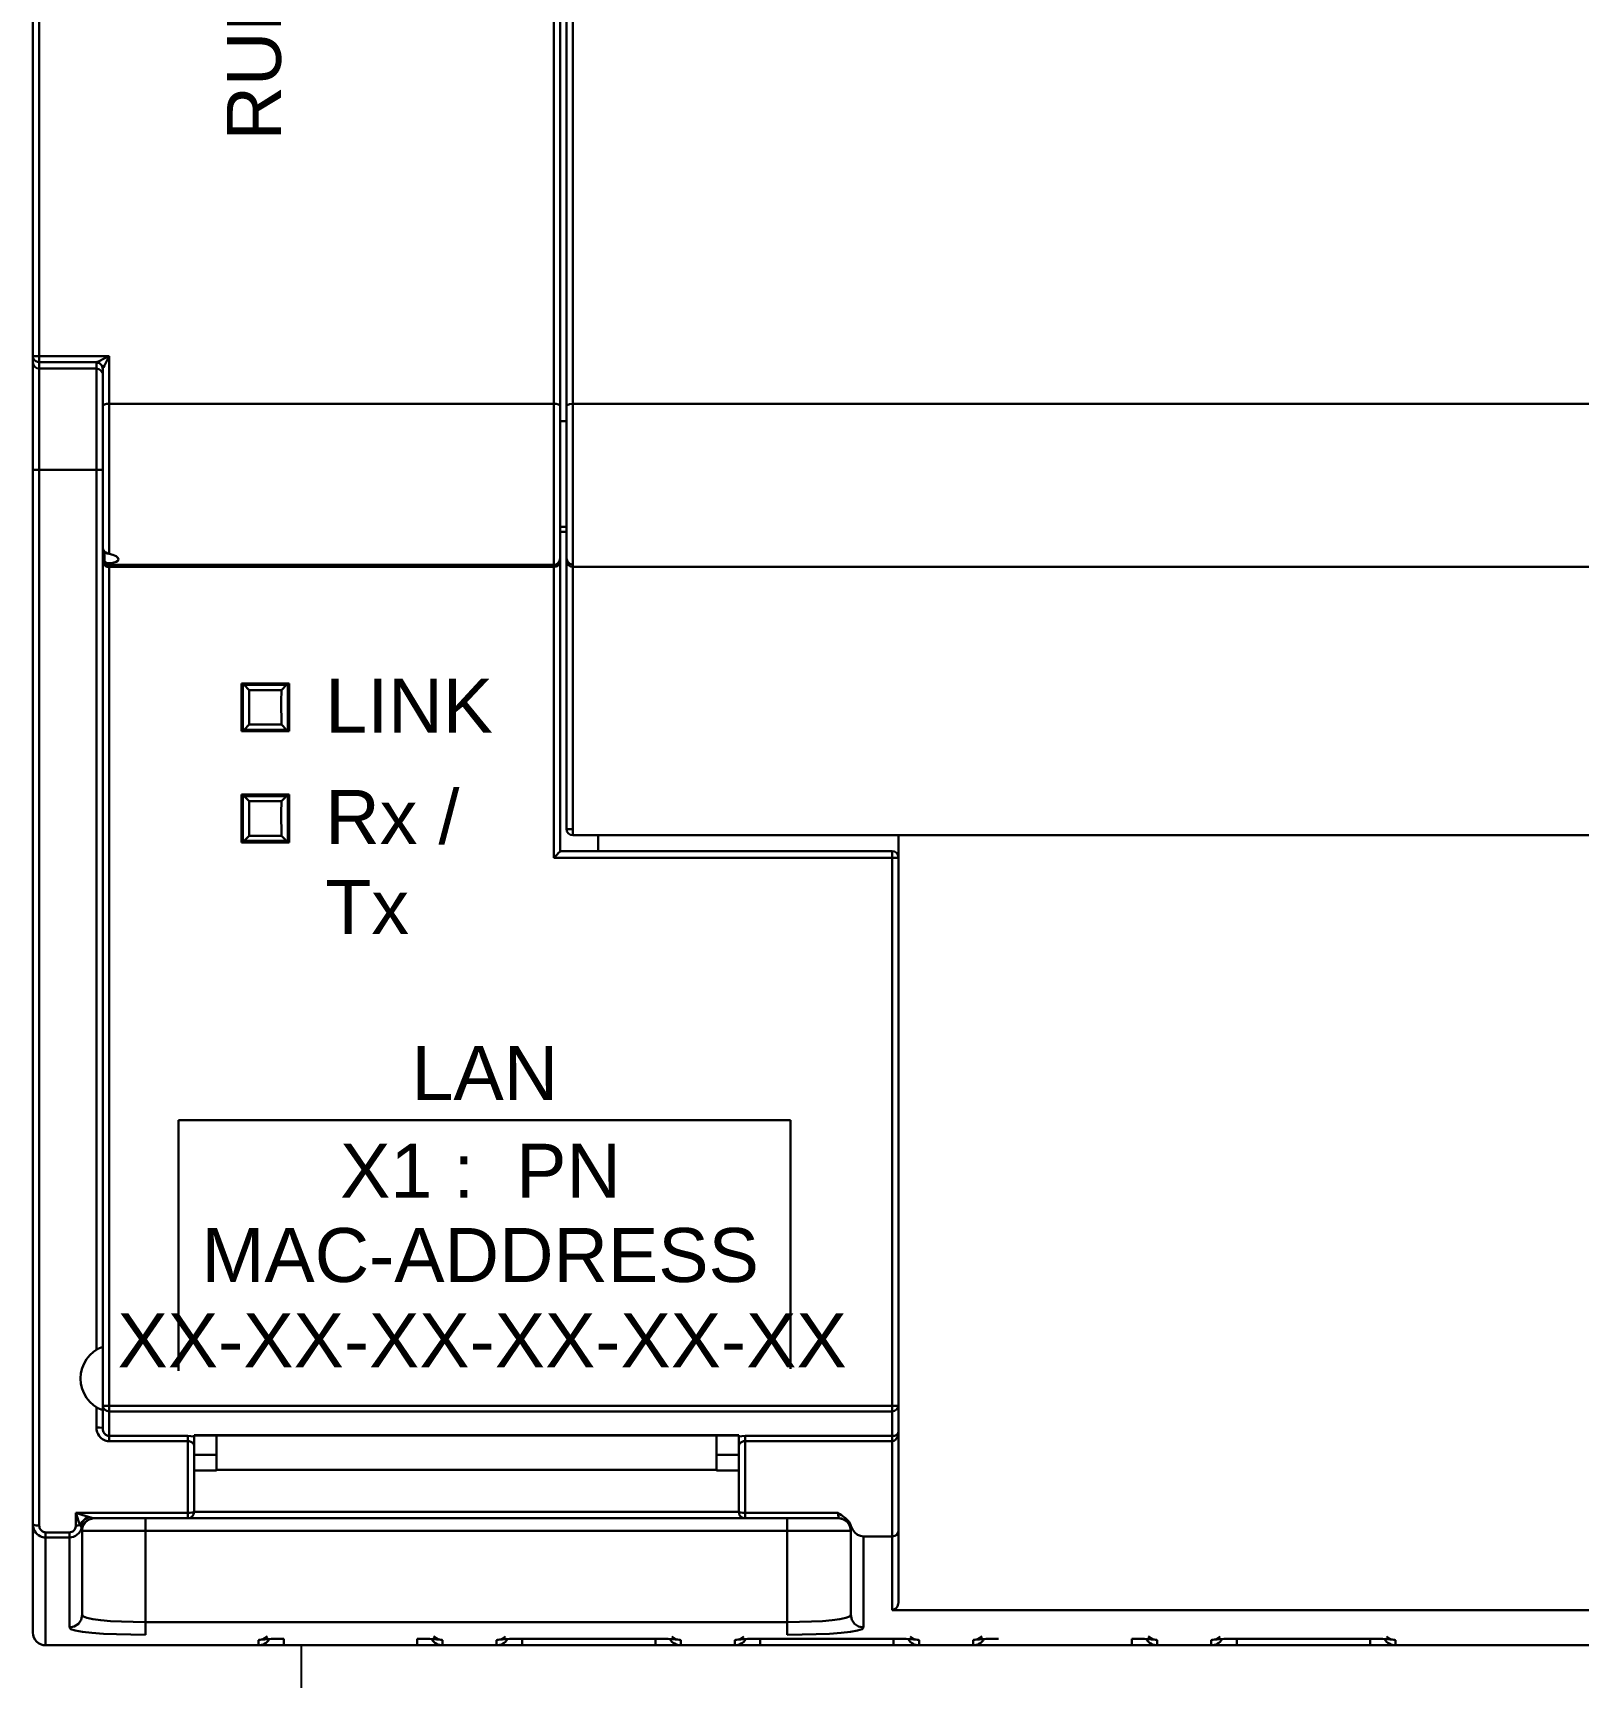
# Model space of a CAD drawing. Extents: x 0 to 414, y 0 to 296.
# Drawn here: x 157 to 221.2, y 98.8 to 167.1 of the extents above; entities that cross this region are included whole.
import ezdxf

# ---------------------------------------------------------------- set-up
doc = ezdxf.new("R2010")
doc.units = 0
doc.layers.get('0').update_dxf_attribs({"lineweight": 30})
doc.layers.add('YEL_14_THHN', color=2, linetype='Continuous')
doc.styles.get("Standard").update_dxf_attribs({"font": 'arial.ttf'})

msp = doc.modelspace()

# ---------------------------------------------------------------- linework, layer by layer
at = {"color": 7, "linetype": 'Continuous'}
for p, q in [((156.994, 100.683), (156.994, 231.571)), ((157.257, 105.131), (157.257, 227.122)), ((178.632, 132.859), (178.632, 202.693)), ((178.896, 133.14), (178.896, 202.412)), ((179.16, 134.064), (179.16, 201.488)), ((179.424, 133.8), (179.424, 201.751)), ((178.896, 151.617), (178.896, 186.96)), ((157.257, 153.701), (160.16, 153.701)), ((160.16, 153.701), (159.926, 153.585)), ((160.16, 153.701), (159.965, 153.313)), ((160.16, 145.483), (160.16, 153.701)), ((157.257, 153.445), (159.636, 153.445)), ((157.257, 153.18), (159.632, 153.18)), ((159.632, 153.439), (159.632, 112.423)), ((159.769, 153.508), (159.716, 153.482)), ((159.926, 153.585), (159.769, 153.508)), ((159.896, 145.344), (159.896, 153.177)), ((159.965, 153.313), (159.926, 153.237)), ((178.632, 151.723), (160.16, 151.723)), ((179.16, 151.617), (179.16, 145.295)), ((228.969, 151.723), (179.424, 151.723)), ((179.16, 150.997), (178.896, 150.997)), ((156.994, 148.974), (159.896, 148.974)), ((179.16, 146.608), (178.896, 146.608)), ((179.16, 146.397), (178.896, 146.397)), ((159.962, 145.584), (159.962, 145.178)), ((159.896, 109.163), (159.896, 145.294)), ((160.16, 108.633), (160.16, 145.1)), ((178.632, 145.031), (160.16, 145.031)), ((178.632, 144.942), (160.16, 144.942)), ((178.896, 133.14), (178.896, 145.184)), ((179.196, 145.165), (179.16, 145.293)), ((228.969, 144.945), (179.424, 144.945)), ((167.639, 140.103), (165.656, 140.103)), ((165.656, 140.103), (165.715, 140.044)), ((165.715, 140.044), (165.753, 140.043)), ((165.753, 140.043), (165.773, 140.043)), ((167.522, 140.043), (165.773, 140.043)), ((167.522, 140.043), (167.58, 140.044)), ((167.639, 140.103), (167.58, 140.044)), ((167.315, 139.827), (165.98, 139.827)), ((167.605, 139.41), (167.603, 139.215)), ((167.638, 139.788), (167.615, 139.771)), ((167.615, 139.771), (167.638, 139.684)), ((167.603, 139.215), (167.603, 139.011)), ((167.603, 139.011), (167.604, 138.816)), ((167.604, 138.816), (167.607, 138.65)), ((165.656, 138.12), (165.715, 138.179)), ((167.639, 138.12), (165.656, 138.12)), ((165.773, 138.18), (165.715, 138.179)), ((165.773, 138.18), (167.522, 138.18)), ((165.98, 138.396), (167.315, 138.396)), ((167.541, 138.179), (167.522, 138.18)), ((167.58, 138.179), (167.541, 138.179)), ((167.639, 138.12), (167.58, 138.179)), ((167.615, 138.452), (167.638, 138.538)), ((165.656, 135.485), (165.715, 135.426)), ((167.639, 135.485), (165.656, 135.485)), ((165.715, 135.426), (165.753, 135.425)), ((165.753, 135.425), (165.773, 135.425)), ((167.522, 135.425), (165.773, 135.425)), ((167.522, 135.425), (167.58, 135.426)), ((167.639, 135.485), (167.58, 135.426)), ((167.315, 135.209), (165.98, 135.209)), ((167.605, 134.792), (167.603, 134.597)), ((167.603, 134.597), (167.603, 134.393)), ((167.638, 135.17), (167.615, 135.153)), ((167.615, 135.153), (167.638, 135.066)), ((167.603, 134.393), (167.604, 134.198)), ((167.604, 134.198), (167.607, 134.032)), ((167.615, 133.834), (167.638, 133.92)), ((165.656, 133.501), (165.715, 133.561)), ((167.639, 133.501), (165.656, 133.501)), ((165.773, 133.562), (165.715, 133.561)), ((165.773, 133.562), (167.522, 133.562)), ((165.98, 133.778), (167.315, 133.778)), ((167.541, 133.561), (167.522, 133.562)), ((167.58, 133.561), (167.541, 133.561)), ((167.639, 133.501), (167.58, 133.561)), ((228.969, 133.8), (179.424, 133.8)), ((180.48, 133.141), (180.48, 133.8)), ((192.948, 101.914), (192.948, 133.8)), ((178.632, 132.859), (192.684, 132.859)), ((178.896, 133.141), (192.684, 133.141)), ((192.684, 101.614), (192.684, 133.141)), ((192.948, 101.914), (192.948, 132.877)), ((159.632, 110.053), (159.632, 109.203)), ((160.16, 110.1), (192.684, 110.1)), ((160.16, 109.872), (192.684, 109.872)), ((160.16, 108.848), (163.426, 108.848)), ((160.16, 108.633), (163.426, 108.633)), ((163.426, 105.432), (163.426, 108.848)), ((163.426, 108.848), (163.562, 108.843)), ((163.562, 108.843), (163.69, 108.828)), ((163.69, 108.887), (163.69, 105.696)), ((163.69, 108.887), (186.318, 108.887)), ((163.69, 108.869), (186.318, 108.869)), ((164.615, 108.869), (164.615, 107.438)), ((185.393, 108.869), (185.393, 107.438)), ((186.318, 105.696), (186.318, 108.887)), ((186.318, 108.828), (186.446, 108.843)), ((186.446, 108.843), (186.582, 108.848)), ((186.582, 108.848), (192.684, 108.848)), ((186.582, 105.432), (186.582, 108.848)), ((186.582, 108.633), (192.684, 108.633)), ((163.69, 108.071), (164.615, 108.071)), ((185.393, 108.071), (186.318, 108.071)), ((163.69, 107.412), (164.615, 107.412)), ((185.393, 107.438), (164.615, 107.438)), ((185.393, 107.412), (186.318, 107.412)), ((156.994, 105.175), (156.994, 100.683)), ((158.775, 105.131), (158.775, 105.653)), ((163.426, 105.653), (158.775, 105.653)), ((158.905, 105.275), (158.951, 105.143)), ((158.951, 105.143), (159.045, 105.285)), ((159.02, 105.037), (159.123, 105.242)), ((159.123, 105.242), (159.304, 105.382)), ((159.304, 105.382), (159.526, 105.432)), ((159.526, 105.432), (190.48, 105.432)), ((161.678, 100.592), (161.678, 105.432)), ((186.582, 105.432), (163.426, 105.432)), ((186.318, 105.696), (163.69, 105.696)), ((186.582, 105.653), (190.452, 105.653)), ((188.33, 100.592), (188.33, 105.432)), ((190.989, 105.042), (190.883, 105.244)), ((157.521, 100.155), (157.521, 104.845)), ((158.511, 104.845), (157.521, 104.845)), ((158.511, 104.634), (157.521, 104.634)), ((158.511, 100.89), (158.511, 104.845)), ((159.039, 101.415), (159.039, 104.905)), ((159.039, 101.415), (159.039, 104.905)), ((159.039, 104.905), (190.969, 104.905)), ((190.969, 104.905), (190.969, 101.415)), ((190.992, 105.082), (191.05, 104.945)), ((192.684, 104.678), (191.497, 104.678)), ((191.497, 104.678), (191.497, 100.89)), ((192.948, 101.914), (192.948, 101.908)), ((188.33, 101.118), (161.678, 101.118)), ((222.899, 101.614), (192.684, 101.614)), ((167.417, 100.155), (167.417, 100.427)), ((172.959, 100.427), (172.959, 100.155)), ((177.255, 100.426), (182.855, 100.426)), ((177.313, 100.427), (182.855, 100.427)), ((177.313, 100.155), (177.313, 100.427)), ((182.855, 100.427), (182.855, 100.155)), ((187.151, 100.426), (192.75, 100.426)), ((187.209, 100.427), (192.75, 100.427)), ((187.209, 100.155), (187.209, 100.427)), ((192.75, 100.427), (192.75, 100.155)), ((202.646, 100.427), (202.646, 100.155)), ((206.943, 100.426), (212.542, 100.426)), ((207, 100.427), (212.542, 100.427)), ((207, 100.155), (207, 100.427)), ((212.542, 100.427), (212.542, 100.155)), ((166.362, 100.155), (157.521, 100.155)), ((157.521, 100.155), (301.604, 100.155)), ((166.362, 100.155), (166.362, 100.363)), ((174.014, 100.363), (174.014, 100.155)), ((176.257, 100.155), (174.014, 100.155)), ((176.257, 100.155), (176.257, 100.363)), ((182.855, 100.155), (177.313, 100.155)), ((183.91, 100.363), (183.91, 100.155)), ((186.153, 100.155), (183.91, 100.155)), ((186.153, 100.155), (186.153, 100.363)), ((192.75, 100.155), (187.209, 100.155)), ((193.806, 100.363), (193.806, 100.155)), ((196.049, 100.155), (193.806, 100.155)), ((196.049, 100.155), (196.049, 100.363)), ((203.702, 100.363), (203.702, 100.155)), ((205.945, 100.155), (203.702, 100.155)), ((205.945, 100.155), (205.945, 100.363)), ((212.542, 100.155), (207, 100.155)), ((213.597, 100.363), (213.597, 100.155)), ((224.331, 100.155), (213.597, 100.155))]:
    msp.add_line(p, q, dxfattribs=at)
for p, q in [((163.039, 121.963), (188.465, 121.963)), ((163.039, 111.554), (163.039, 121.963)), ((188.465, 121.963), (188.465, 111.634))]:
    msp.add_line(p, q)
for points in [[(156.994, 153.707), (156.997, 153.663), (157.01, 153.616), (157.033, 153.569), (157.069, 153.523), (157.118, 153.484), (157.182, 153.456), (157.257, 153.445)], [(157.257, 153.701), (157.156, 153.702), (157.069, 153.703), (157.013, 153.705), (156.994, 153.707)], [(156.994, 153.443), (157.014, 153.342), (157.071, 153.257), (157.156, 153.2), (157.257, 153.18)], [(159.636, 153.445), (159.633, 153.442), (159.632, 153.439)], [(159.632, 153.439), (159.764, 153.404), (159.861, 153.308), (159.896, 153.177)], [(159.632, 153.18), (159.733, 153.16), (159.819, 153.103), (159.876, 153.018)], [(159.716, 153.482), (159.67, 153.46), (159.65, 153.451), (159.636, 153.445)], [(159.636, 153.445), (159.766, 153.409), (159.862, 153.313), (159.898, 153.182)], [(159.898, 153.182), (159.897, 153.179), (159.896, 153.177)], [(159.926, 153.237), (159.905, 153.196), (159.898, 153.182)], [(159.896, 151.617), (159.915, 151.657), (159.969, 151.691), (160.055, 151.715), (160.16, 151.723)], [(178.896, 151.617), (178.878, 151.657), (178.823, 151.691), (178.738, 151.715), (178.632, 151.723)], [(179.16, 151.617), (179.193, 151.669), (179.287, 151.708), (179.424, 151.723)], [(159.962, 145.584), (159.913, 145.662), (159.896, 145.751)], [(160.16, 145.483), (160.087, 145.503), (160.018, 145.538), (159.962, 145.584)], [(160.556, 145.254), (160.528, 145.319), (160.448, 145.385), (160.321, 145.443), (160.16, 145.483)], [(159.896, 145.344), (159.913, 145.256), (159.962, 145.178)], [(160.16, 145.031), (160.059, 145.051), (159.974, 145.108), (159.916, 145.193), (159.896, 145.294)], [(160.16, 144.942), (160.079, 144.953), (160.007, 144.987), (159.95, 145.038), (159.91, 145.106), (159.896, 145.184)], [(159.962, 145.178), (160.018, 145.133), (160.087, 145.106), (160.16, 145.1)], [(160.16, 145.1), (160.321, 145.119), (160.448, 145.151), (160.528, 145.197), (160.556, 145.254)], [(178.632, 145.031), (178.733, 145.051), (178.819, 145.108), (178.876, 145.193), (178.896, 145.294)], [(178.856, 145.056), (178.804, 145), (178.729, 144.958), (178.632, 144.942)], [(178.896, 145.184), (178.887, 145.119), (178.856, 145.056)], [(179.424, 144.945), (179.322, 144.964), (179.237, 145.016), (179.181, 145.093), (179.16, 145.188)], [(179.424, 145.034), (179.293, 145.069), (179.196, 145.165)], [(165.656, 138.12), (165.658, 138.778), (165.658, 139.445), (165.656, 140.103)], [(165.715, 140.044), (165.717, 139.424), (165.717, 138.799), (165.715, 138.179)], [(165.773, 140.043), (165.839, 139.971), (165.908, 139.899), (165.98, 139.827)], [(167.522, 140.043), (167.455, 139.971), (167.386, 139.899), (167.315, 139.827)], [(167.58, 138.179), (167.578, 138.799), (167.578, 139.424), (167.58, 140.044)], [(167.639, 138.12), (167.637, 138.778), (167.637, 139.445), (167.639, 140.103)], [(165.98, 139.827), (165.981, 138.872), (165.98, 138.396)], [(167.315, 138.396), (167.314, 139.35), (167.315, 139.827)], [(167.615, 139.771), (167.613, 139.761), (167.611, 139.736), (167.609, 139.696), (167.608, 139.642), (167.607, 139.575), (167.605, 139.41)], [(167.607, 138.65), (167.608, 138.583), (167.609, 138.528), (167.611, 138.487), (167.613, 138.461), (167.615, 138.452)], [(165.773, 138.18), (165.839, 138.252), (165.908, 138.324), (165.98, 138.396)], [(167.522, 138.18), (167.455, 138.252), (167.386, 138.324), (167.315, 138.396)], [(165.656, 133.501), (165.658, 134.16), (165.658, 134.827), (165.656, 135.485)], [(165.715, 135.426), (165.717, 134.806), (165.717, 134.181), (165.715, 133.561)], [(165.773, 135.425), (165.839, 135.353), (165.908, 135.281), (165.98, 135.209)], [(167.522, 135.425), (167.455, 135.353), (167.386, 135.281), (167.315, 135.209)], [(167.58, 133.561), (167.578, 134.181), (167.578, 134.806), (167.58, 135.426)], [(167.639, 133.501), (167.637, 134.16), (167.637, 134.827), (167.639, 135.485)], [(165.98, 135.209), (165.981, 134.254), (165.98, 133.778)], [(167.315, 133.778), (167.314, 134.732), (167.315, 135.209)], [(167.615, 135.153), (167.613, 135.143), (167.611, 135.118), (167.609, 135.078), (167.608, 135.024), (167.607, 134.957), (167.605, 134.792)], [(167.607, 134.032), (167.608, 133.965), (167.609, 133.91), (167.611, 133.869), (167.613, 133.843), (167.615, 133.834)], [(179.16, 134.064), (179.194, 134.056), (179.291, 134.049), (179.424, 134.047)], [(165.773, 133.562), (165.839, 133.633), (165.908, 133.706), (165.98, 133.778)], [(167.522, 133.562), (167.455, 133.633), (167.386, 133.706), (167.315, 133.778)], [(178.896, 133.14), (178.877, 133.114), (178.83, 133.063), (178.769, 132.998), (178.701, 132.928), (178.632, 132.859)], [(192.684, 132.859), (192.738, 132.859), (192.794, 132.861), (192.849, 132.863), (192.898, 132.866), (192.934, 132.871), (192.948, 132.877)], [(159.896, 110.126), (159.917, 110.116), (159.975, 110.107), (160.06, 110.102), (160.16, 110.1)], [(160.16, 109.872), (160.06, 109.89), (159.975, 109.945), (159.917, 110.029), (159.896, 110.126)], [(192.684, 110.1), (192.784, 110.102), (192.87, 110.107), (192.928, 110.116), (192.948, 110.126)], [(192.684, 109.872), (192.784, 109.89), (192.87, 109.945), (192.928, 110.029), (192.948, 110.126)], [(159.632, 109.203), (159.642, 109.097), (159.666, 109.003), (159.701, 108.922), (159.744, 108.853), (159.791, 108.796), (159.841, 108.749), (159.891, 108.713), (159.94, 108.685), (159.99, 108.664), (160.043, 108.648), (160.099, 108.637), (160.16, 108.633)], [(159.632, 109.203), (159.764, 109.197), (159.861, 109.183), (159.896, 109.163)], [(159.896, 109.163), (159.901, 109.104), (159.913, 109.052), (159.931, 109.008), (159.952, 108.969), (159.976, 108.938), (160.001, 108.912), (160.025, 108.892), (160.05, 108.877), (160.075, 108.865), (160.102, 108.856), (160.13, 108.85), (160.16, 108.848)], [(163.426, 108.633), (163.491, 108.628), (163.552, 108.61), (163.607, 108.582), (163.651, 108.543), (163.68, 108.496), (163.69, 108.444)], [(186.318, 108.444), (186.328, 108.496), (186.357, 108.543), (186.401, 108.582), (186.456, 108.61), (186.517, 108.628), (186.582, 108.633)], [(192.684, 108.633), (192.717, 108.636), (192.752, 108.646), (192.788, 108.664), (192.824, 108.691), (192.856, 108.725), (192.884, 108.765), (192.906, 108.807), (192.923, 108.852), (192.936, 108.901), (192.945, 108.955), (192.948, 109.014)], [(192.684, 108.848), (192.717, 108.849), (192.752, 108.854), (192.788, 108.861), (192.824, 108.873), (192.856, 108.888), (192.884, 108.905), (192.906, 108.924), (192.923, 108.943), (192.936, 108.965), (192.945, 108.988), (192.948, 109.014)], [(156.994, 105.175), (157.029, 105.153), (157.125, 105.137), (157.257, 105.131)], [(157.521, 104.634), (157.462, 104.638), (157.404, 104.648), (157.347, 104.664), (157.29, 104.689), (157.232, 104.723), (157.174, 104.768), (157.118, 104.826), (157.068, 104.899), (157.028, 104.983), (157.002, 105.077), (156.994, 105.175)], [(158.775, 105.653), (158.815, 105.534), (158.905, 105.275)], [(158.775, 105.653), (158.896, 105.614), (159.026, 105.573), (159.164, 105.53), (159.304, 105.49)], [(159.021, 105.036), (159.125, 105.241), (159.307, 105.382), (159.531, 105.433)], [(159.045, 105.285), (159.167, 105.405), (159.304, 105.49)], [(159.304, 105.49), (159.403, 105.462), (159.444, 105.45), (159.479, 105.441), (159.507, 105.435), (159.526, 105.432)], [(163.69, 105.696), (163.669, 105.68), (163.611, 105.665), (163.525, 105.656), (163.426, 105.653)], [(186.318, 105.696), (186.338, 105.68), (186.397, 105.665), (186.483, 105.656), (186.582, 105.653)], [(190.449, 105.544), (190.444, 105.568), (190.441, 105.594), (190.443, 105.622), (190.452, 105.653)], [(190.48, 105.432), (190.487, 105.436), (190.488, 105.447), (190.483, 105.462), (190.475, 105.48), (190.466, 105.5), (190.457, 105.521), (190.449, 105.544)], [(190.452, 105.653), (190.512, 105.604), (190.581, 105.556)], [(190.883, 105.244), (190.702, 105.383), (190.48, 105.432)], [(190.581, 105.556), (190.656, 105.506), (190.734, 105.448)], [(190.734, 105.448), (190.812, 105.38), (190.884, 105.297)], [(190.884, 105.297), (190.947, 105.197), (190.992, 105.082)], [(157.521, 104.845), (157.492, 104.847), (157.463, 104.852), (157.434, 104.861), (157.406, 104.874), (157.377, 104.892), (157.348, 104.916), (157.32, 104.947), (157.295, 104.985), (157.275, 105.03), (157.262, 105.079), (157.257, 105.131)], [(158.775, 105.131), (158.772, 105.089), (158.762, 105.044), (158.745, 104.999), (158.72, 104.957), (158.688, 104.919), (158.649, 104.888), (158.606, 104.864), (158.559, 104.85), (158.511, 104.845)], [(159.021, 105.036), (158.994, 104.958), (158.955, 104.883), (158.903, 104.813), (158.839, 104.752), (158.766, 104.702), (158.685, 104.665), (158.599, 104.642), (158.511, 104.634)], [(158.951, 105.143), (158.869, 105.134), (158.775, 105.131)], [(158.951, 105.143), (158.968, 105.115), (158.995, 105.071)], [(158.995, 105.071), (159.006, 105.055), (159.014, 105.043), (159.02, 105.037)], [(159.02, 105.037), (159.02, 105.037), (159.021, 105.036)], [(159.021, 105.036), (159.034, 104.971), (159.039, 104.905)], [(190.969, 104.905), (190.974, 104.974), (190.989, 105.042)], [(191.05, 104.945), (191.136, 104.833), (191.244, 104.748), (191.368, 104.695), (191.497, 104.678)], [(192.948, 104.889), (192.931, 104.815), (192.88, 104.747), (192.795, 104.697), (192.684, 104.678)], [(192.945, 101.875), (192.906, 101.767), (192.842, 101.688), (192.765, 101.638), (192.684, 101.614)], [(192.948, 101.908), (192.948, 101.901), (192.947, 101.888), (192.945, 101.875)], [(158.511, 100.89), (158.713, 100.93), (158.884, 101.044), (158.999, 101.214), (159.039, 101.415)], [(161.678, 101.118), (161.165, 101.123), (160.671, 101.138), (160.216, 101.162), (159.816, 101.196), (159.487, 101.24), (159.241, 101.292), (159.09, 101.351), (159.039, 101.415)], [(190.969, 101.415), (190.918, 101.351), (190.766, 101.292), (190.521, 101.24), (190.192, 101.196), (189.792, 101.162), (189.337, 101.138), (188.843, 101.123), (188.33, 101.118)], [(191.497, 100.89), (191.295, 100.93), (191.124, 101.044), (191.009, 101.214), (190.969, 101.415)], [(161.678, 100.592), (161.063, 100.597), (160.47, 100.612), (159.924, 100.636), (159.444, 100.671), (159.049, 100.714), (158.754, 100.766), (158.572, 100.826), (158.511, 100.89)], [(166.362, 100.363), (166.564, 100.404), (166.735, 100.518)], [(166.362, 100.363), (166.398, 100.379), (166.504, 100.394), (166.671, 100.408)], [(166.514, 100.391), (166.508, 100.39), (166.516, 100.391), (166.551, 100.396), (166.609, 100.401), (166.689, 100.407), (166.788, 100.413), (166.907, 100.418), (167.043, 100.422), (167.195, 100.425), (167.36, 100.426)], [(166.671, 100.408), (166.89, 100.418), (167.144, 100.425), (167.417, 100.427)], [(172.959, 100.427), (173.232, 100.425), (173.485, 100.418), (173.703, 100.408)], [(172.959, 100.426), (173.007, 100.426), (173.178, 100.425), (173.336, 100.422), (173.477, 100.417), (173.599, 100.412), (173.7, 100.406), (173.779, 100.4), (173.835, 100.394), (173.864, 100.391), (173.869, 100.39)], [(174.014, 100.363), (173.812, 100.404), (173.641, 100.518)], [(173.703, 100.408), (173.872, 100.394), (173.978, 100.379), (174.014, 100.363)], [(176.257, 100.363), (176.459, 100.404), (176.631, 100.518)], [(176.257, 100.363), (176.294, 100.379), (176.399, 100.394), (176.567, 100.408)], [(176.41, 100.391), (176.403, 100.39), (176.412, 100.391), (176.447, 100.396), (176.505, 100.401), (176.585, 100.407), (176.684, 100.413), (176.803, 100.418), (176.939, 100.422), (177.091, 100.425), (177.255, 100.426)], [(176.567, 100.408), (176.786, 100.418), (177.04, 100.425), (177.313, 100.427)], [(182.855, 100.427), (183.127, 100.425), (183.381, 100.418), (183.599, 100.408)], [(182.855, 100.426), (182.902, 100.426), (183.074, 100.425), (183.232, 100.422), (183.373, 100.417), (183.495, 100.412), (183.596, 100.406), (183.675, 100.4), (183.731, 100.394), (183.76, 100.391), (183.764, 100.39)], [(183.91, 100.363), (183.708, 100.404), (183.537, 100.518)], [(183.599, 100.408), (183.768, 100.394), (183.874, 100.379), (183.91, 100.363)], [(186.153, 100.363), (186.355, 100.404), (186.526, 100.518)], [(186.153, 100.363), (186.189, 100.379), (186.295, 100.394), (186.463, 100.408)], [(186.306, 100.391), (186.299, 100.39), (186.307, 100.391), (186.343, 100.396), (186.401, 100.401), (186.48, 100.407), (186.58, 100.413), (186.699, 100.418), (186.835, 100.422), (186.987, 100.425), (187.151, 100.426)], [(186.463, 100.408), (186.682, 100.418), (186.936, 100.425), (187.209, 100.427)], [(191.497, 100.89), (191.436, 100.826), (191.254, 100.766), (190.959, 100.714), (190.564, 100.671), (190.084, 100.636), (189.538, 100.612), (188.945, 100.597), (188.33, 100.592)], [(192.75, 100.427), (193.023, 100.425), (193.277, 100.418), (193.495, 100.408)], [(192.75, 100.426), (192.798, 100.426), (192.969, 100.425), (193.127, 100.422), (193.269, 100.417), (193.391, 100.412), (193.492, 100.406), (193.571, 100.4), (193.626, 100.394), (193.656, 100.391), (193.66, 100.39)], [(193.806, 100.363), (193.604, 100.404), (193.433, 100.518)], [(193.495, 100.408), (193.663, 100.394), (193.77, 100.379), (193.806, 100.363)], [(196.049, 100.363), (196.251, 100.404), (196.422, 100.518)], [(196.049, 100.363), (196.085, 100.379), (196.191, 100.394), (196.359, 100.408)], [(196.201, 100.391), (196.195, 100.39), (196.203, 100.391), (196.239, 100.396), (196.297, 100.401), (196.376, 100.407), (196.475, 100.413), (196.594, 100.418), (196.731, 100.422), (196.883, 100.425), (197.047, 100.426)], [(196.359, 100.408), (196.577, 100.418), (196.831, 100.425), (197.104, 100.427)], [(202.646, 100.427), (202.919, 100.425), (203.172, 100.418), (203.391, 100.408)], [(202.646, 100.426), (202.694, 100.426), (202.865, 100.425), (203.023, 100.422), (203.164, 100.417), (203.286, 100.412), (203.388, 100.406), (203.466, 100.4), (203.522, 100.394), (203.552, 100.391), (203.556, 100.39)], [(203.702, 100.363), (203.5, 100.404), (203.328, 100.518)], [(203.391, 100.408), (203.559, 100.394), (203.665, 100.379), (203.702, 100.363)], [(205.945, 100.363), (206.147, 100.404), (206.318, 100.518)], [(205.945, 100.363), (205.981, 100.379), (206.087, 100.394), (206.255, 100.408)], [(206.097, 100.391), (206.091, 100.39), (206.099, 100.391), (206.134, 100.396), (206.192, 100.401), (206.272, 100.407), (206.371, 100.413), (206.49, 100.418), (206.627, 100.422), (206.779, 100.425), (206.943, 100.426)], [(206.255, 100.408), (206.473, 100.418), (206.727, 100.425), (207, 100.427)], [(212.542, 100.427), (212.815, 100.425), (213.068, 100.418), (213.287, 100.408)], [(212.542, 100.426), (212.59, 100.426), (212.761, 100.425), (212.919, 100.422), (213.06, 100.417), (213.182, 100.412), (213.283, 100.406), (213.362, 100.4), (213.418, 100.394), (213.447, 100.391), (213.452, 100.39)], [(213.597, 100.363), (213.395, 100.404), (213.224, 100.518)], [(213.287, 100.408), (213.455, 100.394), (213.561, 100.379), (213.597, 100.363)]]:
    msp.add_lwpolyline(points, dxfattribs=at)
for centre, radius, start, end in [((179.424, 134.064), 0.264, 180, 270), ((192.684, 132.877), 0.264, 0, 90), ((160.377, 111.238), 1.404, 110.01596, 249.98404), ((159.566, 104.905), 0.528, 94.31623, 180), ((163.426, 105.696), 0.264, 270, 0), ((186.582, 105.696), 0.264, 180, 270), ((190.441, 104.905), 0.528, 0, 85.82911), ((157.521, 100.683), 0.528, 180, 270), ((157.521, 100.683), 0.528, 180, 270), ((166.362, 100.683), 0.528, 270, 329.03264), ((174.014, 100.683), 0.528, 210.97486, 270), ((174.014, 100.683), 0.528, 210.97486, 270), ((176.257, 100.683), 0.528, 270, 329.03264), ((183.91, 100.683), 0.528, 210.97486, 270), ((183.91, 100.683), 0.528, 210.97486, 270), ((186.153, 100.683), 0.528, 270, 329.03264), ((193.806, 100.683), 0.528, 210.97486, 270), ((193.806, 100.683), 0.528, 210.97486, 270), ((196.049, 100.683), 0.528, 270, 329.03264), ((203.702, 100.683), 0.528, 210.97486, 270), ((203.702, 100.683), 0.528, 210.97486, 270), ((205.945, 100.683), 0.528, 270, 329.03264), ((213.597, 100.683), 0.528, 210.97486, 270), ((213.597, 100.683), 0.528, 210.97486, 270)]:
    msp.add_arc(centre, radius, start, end, dxfattribs=at)
at = {"layer": 'YEL_14_THHN', "color": 3}
msp.add_line((168.154, 95.021), (168.154, 100.155), dxfattribs=at)

# ---------------------------------------------------------------- texts
at = {"insert": (165.056, 162.653), "char_height": 2.243, "width": 20.77786, "attachment_point": 1, "rotation": 90}
msp.add_mtext('RUN / STOP', dxfattribs=at)
for s, insert, char_height, width, attachment_point in [('LINK', (169.141, 140.297), 2.243, 4.70541, 1), ('Rx / Tx', (169.141, 135.679), 2.243, 9.01205, 1), ('LAN', (175.769, 125.048), 2.243, 33.68824, 2), ('X1 :  PN', (175.589, 120.985), 2.243, 33.68824, 2), ('MAC-ADDRESS ', (175.576, 117.487), 2.24304, 33.68824, 2), ('XX-XX-XX-XX-XX-XX', (175.657, 113.937), 2.24304, 33.68824, 2)]:
    msp.add_mtext(s, dxfattribs=dict(insert=insert, char_height=char_height, width=width, attachment_point=attachment_point))

doc.saveas('drawing.dxf')
